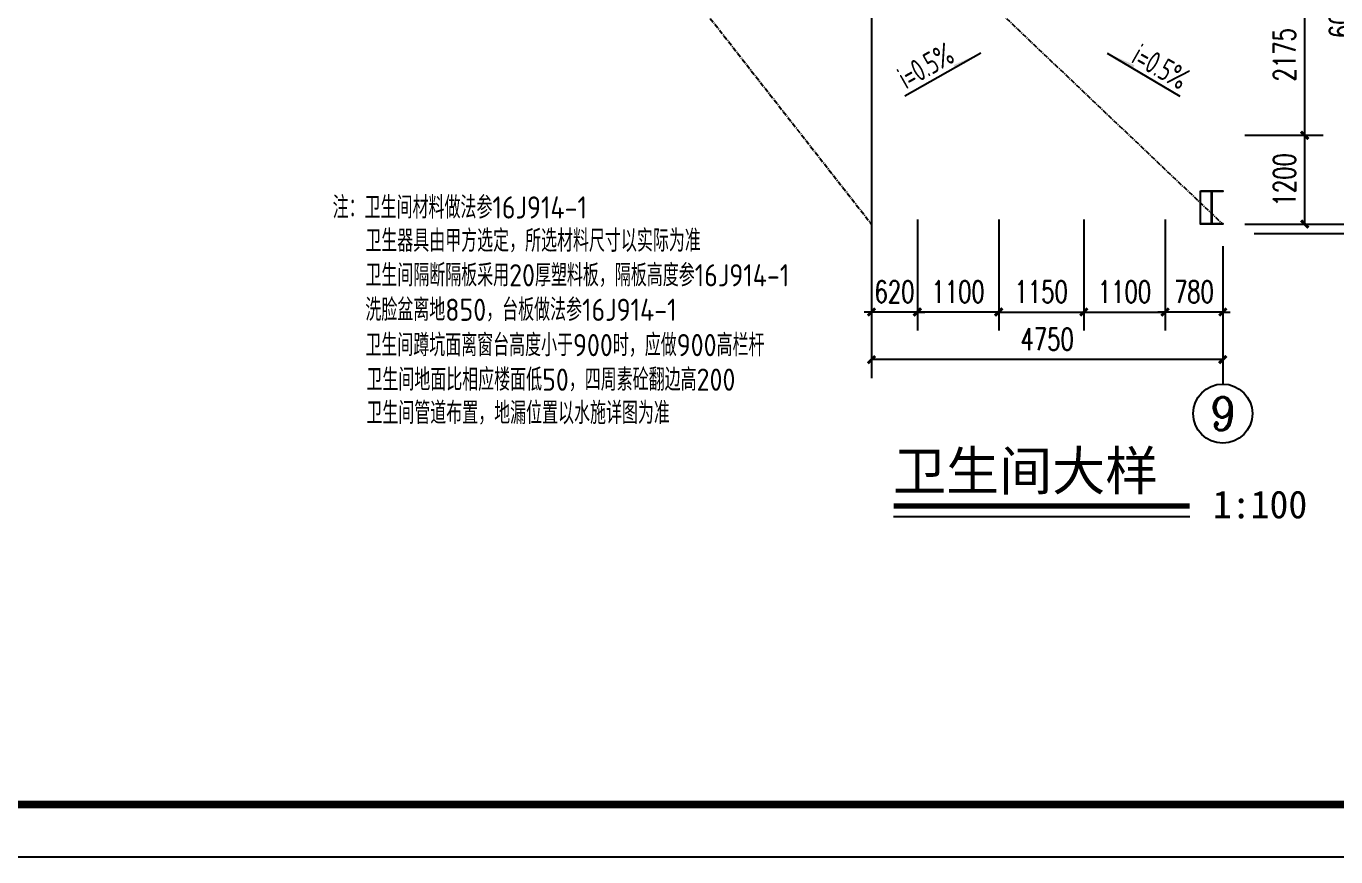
# Model space of a CAD drawing. Extents: x 180850 to 1399066, y 113487 to 334416.
# Drawn here: x 494922 to 530338, y 232984 to 255431 of the extents above; entities that cross this region are included whole.
import ezdxf
from ezdxf.enums import TextEntityAlignment as Align

# ---------------------------------------------------------------- set-up
doc = ezdxf.new("R2010")
doc.units = 0
doc.header["$LTSCALE"] = 1000
doc.linetypes.add('0$0$CENTERX2', pattern=[4, 2.5, -0.5, 0.5, -0.5])
doc.linetypes.add('207', pattern=[0])
for name, color, linetype in [('AXIS', 3, 'Continuous'), ('AXIS_TEXT', 7, 'Continuous'), ('DIM_SYMB', 3, 'Continuous'), ('DOTE', 1, 'Continuous'), ('GZ', 50, 'Continuous'), ('PUB_DWGN', 7, 'Continuous'), ('PUB_SYMB', 3, 'Continuous'), ('PUB_SYMB_TEXT', 7, 'Continuous'), ('PUB_TEXT', 7, 'Continuous'), ('PUB_TITLE', 4, 'Continuous')]:
    doc.layers.add(name, color=color, linetype=linetype)
doc.styles.add('-GBCBIGGBENOR', font='GBENOR.shx', dxfattribs={"bigfont": 'GBCBIG.shx'})
doc.styles.add('_TCH_AXIS', font='COMPLEX', dxfattribs={"bigfont": 'GBCBIG'})
doc.styles.add('_TCH_DIM_T3', font='SIMPLEX', dxfattribs={"width": 0.705882, "bigfont": 'GBCBIG'})
doc.styles.add('HZH', font='simhei.ttf')
doc.dimstyles.new('TCH-200-2', dxfattribs={"dimtxt": 595, "dimasz": 200, "dimexe": 500, "dimexo": 600, "dimgap": 252.5, "dimtad": 1, "dimdec": 0, "dimlfac": 0.5, "dimzin": 0, "dimdsep": 46, "dimtxsty": '_TCH_DIM_T3', "dimblk": 'ARCHTICK', "dimcen": 0.09, "dimclrd": 124, "dimclre": 124, "dimclrt": 7, "dimazin": 2, "dimtfac": 1, "dimtdec": 0, "dimtix": 1, "dimtmove": 2, "dimatfit": 3, "dimfxl": 1, "dimtolj": 1, "dimtzin": 0, "dimarcsym": 0})

# ---------------------------------------------------------------- blocks, each defined once
blk = doc.blocks.new('_ArchTick')
at = {"color": 0, "linetype": 'ByBlock', "const_width": 0.4}
blk.add_lwpolyline([(-0.5, -0.5), (0.5, 0.5)], dxfattribs=at)
blk = doc.blocks.new('*D1860')
at = {"color": 124, "lineweight": -2, "transparency": 16777216}
for p, q in [((521222, 250207), (521222, 247206)), ((523523, 250207), (523523, 247206)), ((521222, 247706), (523523, 247706))]:
    blk.add_line(p, q, dxfattribs=at)
at = {"layer": 'Defpoints', "color": 0, "transparency": 16777216}
for p in [(521222, 250807), (523523, 250807), (523523, 247706)]:
    blk.add_point(p, dxfattribs=at)
at = {"color": 124, "lineweight": -2, "transparency": 16777216, "xscale": 200, "yscale": 200, "zscale": 200, "rotation": 180}
blk.add_blockref('_ArchTick', (521222, 247706), dxfattribs=at)
at = {"color": 124, "lineweight": -2, "transparency": 16777216, "xscale": 200, "yscale": 200, "zscale": 200}
blk.add_blockref('_ArchTick', (523523, 247706), dxfattribs=at)
at = {"color": 7, "transparency": 16777216, "insert": (522373, 248256), "char_height": 595, "attachment_point": 5, "style": '_TCH_DIM_T3'}
blk.add_mtext('\\A1;1150', dxfattribs=at)
blk = doc.blocks.new('*D1861')
at = {"color": 124, "lineweight": -2, "transparency": 16777216}
for p, q in [((519022, 250207), (519022, 247206)), ((521222, 250207), (521222, 247206)), ((521222, 247706), (519022, 247706))]:
    blk.add_line(p, q, dxfattribs=at)
at = {"layer": 'Defpoints', "color": 0, "transparency": 16777216}
for p in [(519022, 250807, 0), (521222, 250807), (519022, 247706)]:
    blk.add_point(p, dxfattribs=at)
at = {"color": 124, "lineweight": -2, "transparency": 16777216, "xscale": 200, "yscale": 200, "zscale": 200, "rotation": 180}
blk.add_blockref('_ArchTick', (519022, 247706), dxfattribs=at)
at = {"color": 124, "lineweight": -2, "transparency": 16777216, "xscale": 200, "yscale": 200, "zscale": 200}
blk.add_blockref('_ArchTick', (521222, 247706), dxfattribs=at)
at = {"color": 7, "transparency": 16777216, "insert": (520122, 248256), "char_height": 595, "attachment_point": 5, "style": '_TCH_DIM_T3'}
blk.add_mtext('\\A1;1100', dxfattribs=at)
blk = doc.blocks.new('*D1862')
at = {"color": 124, "lineweight": -2, "transparency": 16777216}
for p, q in [((517782, 250207), (517782, 247206)), ((519022, 250207), (519022, 247206)), ((517782, 247706), (517582, 247706)), ((519022, 247706), (517782, 247706)), ((519022, 247706), (519222, 247706))]:
    blk.add_line(p, q, dxfattribs=at)
at = {"layer": 'Defpoints', "color": 0, "transparency": 16777216}
for p in [(517782, 250807), (519022, 250807, 0), (517782, 247706)]:
    blk.add_point(p, dxfattribs=at)
at = {"color": 124, "lineweight": -2, "transparency": 16777216, "xscale": 200, "yscale": 200, "zscale": 200}
blk.add_blockref('_ArchTick', (517782, 247706), dxfattribs=at)
at = {"color": 124, "lineweight": -2, "transparency": 16777216, "xscale": 200, "yscale": 200, "zscale": 200, "rotation": 180}
blk.add_blockref('_ArchTick', (519022, 247706), dxfattribs=at)
at = {"color": 7, "transparency": 16777216, "insert": (518402, 248256), "char_height": 595, "attachment_point": 5, "style": '_TCH_DIM_T3'}
blk.add_mtext('\\A1;620', dxfattribs=at)
blk = doc.blocks.new('*D1863')
at = {"color": 124, "lineweight": -2, "transparency": 16777216}
for p, q in [((527881, 252482), (529998, 252482)), ((529498, 250082), (529498, 252482)), ((527881, 250082), (529998, 250082))]:
    blk.add_line(p, q, dxfattribs=at)
at = {"layer": 'Defpoints', "color": 0, "transparency": 16777216}
for p in [(527281, 252482), (529498, 252482), (527281, 250082)]:
    blk.add_point(p, dxfattribs=at)
at = {"color": 124, "lineweight": -2, "transparency": 16777216, "xscale": 200, "yscale": 200, "zscale": 200}
for p, rotation in [((529498, 252482), 90), ((529498, 250082), 270)]:
    blk.add_blockref('_ArchTick', p, dxfattribs=dict(at, rotation=rotation))
at = {"color": 7, "transparency": 16777216, "insert": (528948, 251282), "char_height": 595, "attachment_point": 5, "rotation": 90, "style": '_TCH_DIM_T3'}
blk.add_mtext('\\A1;1200', dxfattribs=at)
blk = doc.blocks.new('*D1864')
at = {"color": 124, "lineweight": -2, "transparency": 16777216}
for p, q in [((527881, 256832), (529998, 256832)), ((529498, 252482), (529498, 256832)), ((527881, 252482), (529998, 252482))]:
    blk.add_line(p, q, dxfattribs=at)
at = {"layer": 'Defpoints', "color": 0, "transparency": 16777216}
for p in [(527281, 256832), (529498, 256832), (527281, 252482)]:
    blk.add_point(p, dxfattribs=at)
at = {"color": 124, "lineweight": -2, "transparency": 16777216, "xscale": 200, "yscale": 200, "zscale": 200}
for p, rotation in [((529498, 256832), 90), ((529498, 252482), 270)]:
    blk.add_blockref('_ArchTick', p, dxfattribs=dict(at, rotation=rotation))
at = {"color": 7, "transparency": 16777216, "insert": (528948, 254657), "char_height": 595, "attachment_point": 5, "rotation": 90, "style": '_TCH_DIM_T3'}
blk.add_mtext('\\A1;2175', dxfattribs=at)
blk = doc.blocks.new('*D1866')
at = {"color": 124, "lineweight": -2, "transparency": 16777216}
for p, q in [((528131, 261832), (531516, 261832)), ((531016, 249832), (531016, 261832)), ((528131, 249832), (531516, 249832))]:
    blk.add_line(p, q, dxfattribs=at)
at = {"layer": 'Defpoints', "color": 0, "transparency": 16777216}
for p in [(527531, 261832), (531016, 261832), (527531, 249832)]:
    blk.add_point(p, dxfattribs=at)
at = {"color": 124, "lineweight": -2, "transparency": 16777216, "xscale": 200, "yscale": 200, "zscale": 200}
for p, rotation in [((531016, 261832), 90), ((531016, 249832), 270)]:
    blk.add_blockref('_ArchTick', p, dxfattribs=dict(at, rotation=rotation))
at = {"color": 7, "transparency": 16777216, "insert": (530466, 255832), "char_height": 595, "attachment_point": 5, "rotation": 90, "style": '_TCH_DIM_T3'}
blk.add_mtext('\\A1;6000', dxfattribs=at)
blk = doc.blocks.new('*D1867')
at = {"color": 124, "lineweight": -2, "transparency": 16777216}
for p, q in [((527282, 249482), (527282, 245921)), ((517782, 249232), (517782, 245921)), ((527282, 246421), (517782, 246421))]:
    blk.add_line(p, q, dxfattribs=at)
at = {"layer": 'Defpoints', "color": 0, "transparency": 16777216}
for p in [(527282, 250082), (517782, 249832), (517782, 246421)]:
    blk.add_point(p, dxfattribs=at)
at = {"color": 124, "lineweight": -2, "transparency": 16777216, "xscale": 200, "yscale": 200, "zscale": 200, "rotation": 180}
blk.add_blockref('_ArchTick', (517782, 246421), dxfattribs=at)
at = {"color": 124, "lineweight": -2, "transparency": 16777216, "xscale": 200, "yscale": 200, "zscale": 200}
blk.add_blockref('_ArchTick', (527282, 246421), dxfattribs=at)
at = {"color": 7, "transparency": 16777216, "insert": (522532, 246971), "char_height": 595, "attachment_point": 5, "style": '_TCH_DIM_T3'}
blk.add_mtext('\\A1;4750', dxfattribs=at)
blk = doc.blocks.new('*D1871')
at = {"color": 124, "lineweight": -2, "transparency": 16777216}
for p, q in [((523523, 250207), (523523, 247206)), ((525722, 250207), (525722, 247206)), ((523523, 247706), (525722, 247706))]:
    blk.add_line(p, q, dxfattribs=at)
at = {"layer": 'Defpoints', "color": 0, "transparency": 16777216}
for p in [(523523, 250807), (525722, 250807), (525722, 247706)]:
    blk.add_point(p, dxfattribs=at)
at = {"color": 124, "lineweight": -2, "transparency": 16777216, "xscale": 200, "yscale": 200, "zscale": 200, "rotation": 180}
blk.add_blockref('_ArchTick', (523523, 247706), dxfattribs=at)
at = {"color": 124, "lineweight": -2, "transparency": 16777216, "xscale": 200, "yscale": 200, "zscale": 200}
blk.add_blockref('_ArchTick', (525722, 247706), dxfattribs=at)
at = {"color": 7, "transparency": 16777216, "insert": (524623, 248256), "char_height": 595, "attachment_point": 5, "style": '_TCH_DIM_T3'}
blk.add_mtext('\\A1;1100', dxfattribs=at)
blk = doc.blocks.new('*D1872')
at = {"color": 124, "lineweight": -2, "transparency": 16777216}
for p, q in [((525723, 250207), (525723, 247206)), ((527282, 249482), (527282, 247206)), ((525723, 247706), (525523, 247706)), ((527282, 247706), (525723, 247706)), ((527282, 247706), (527482, 247706))]:
    blk.add_line(p, q, dxfattribs=at)
at = {"layer": 'Defpoints', "color": 0, "transparency": 16777216}
for p in [(525723, 250807), (527282, 250082), (525723, 247706)]:
    blk.add_point(p, dxfattribs=at)
at = {"color": 124, "lineweight": -2, "transparency": 16777216, "xscale": 200, "yscale": 200, "zscale": 200}
blk.add_blockref('_ArchTick', (525723, 247706), dxfattribs=at)
at = {"color": 124, "lineweight": -2, "transparency": 16777216, "xscale": 200, "yscale": 200, "zscale": 200, "rotation": 180}
blk.add_blockref('_ArchTick', (527282, 247706), dxfattribs=at)
at = {"color": 7, "transparency": 16777216, "insert": (526503, 248256), "char_height": 595, "attachment_point": 5, "style": '_TCH_DIM_T3'}
blk.add_mtext('\\A1;780', dxfattribs=at)
blk = doc.blocks.new('_arrow2')
blk.add_solid([(0, 0), (-1, 0), (-1, -0.1)])

msp = doc.modelspace()

# ---------------------------------------------------------------- linework, layer by layer
for p, q in [((526681.01, 250082.13), (526681.01, 250982.13)), ((526681.01, 250982.13), (527281.01, 250982.13))]:
    msp.add_line(p, q)
at = {"layer": 'AXIS'}
for p, q in [((529261.99, 250082.13), (531557.65, 250082.13)), ((527281.01, 249366.58), (527281.01, 245760.93))]:
    msp.add_line(p, q, dxfattribs=at)
msp.add_circle((527281.01, 244960.93), 800, dxfattribs=at)
at = {"layer": 'DIM_SYMB', "const_width": 140}
msp.add_lwpolyline([(518377.02, 242461.97), (526387.23, 242461.97)], dxfattribs=at)
at = {"layer": 'DIM_SYMB'}
msp.add_lwpolyline([(518377.02, 242181.97), (526387.23, 242181.97)], dxfattribs=at)
at = {"layer": 'DOTE', "color": 8, "linetype": '0$0$CENTERX2', "ltscale": 0.05}
for p, q in [((503919, 267761.44), (517781.81, 250082.13)), ((508669, 267761.44), (527281.01, 250082.13))]:
    msp.add_line(p, q, dxfattribs=at)
at = {"layer": 'DOTE'}
msp.add_line((517781.81, 261829.87), (517781.81, 249215.3), dxfattribs=at)
at = {"layer": 'GZ'}
msp.add_lwpolyline([(526681.01, 250982.13), (527281.01, 250982.13), (527281.01, 250962.13), (526994.71, 250962.13), (526987.01, 250952.13), (526987.01, 250111.43), (526994.71, 250102.13), (527281.01, 250102.13), (527281.01, 250082.13), (526681.01, 250082.13), (526681.01, 250102.13), (526967.01, 250102.13), (526975.01, 250111.11), (526975.01, 250952.13), (526967.01, 250962.13), (526681.01, 250962.13), (526681.01, 250982.13)], close=True, dxfattribs=at)
at = {"layer": 'PUB_SYMB', "linetype": '207', "ltscale": 0.5}
for p, q in [((520734.29, 254704.59), (518685.31, 253539.11)), ((524159.33, 254704.59), (526117.51, 253539.11))]:
    msp.add_line(p, q, dxfattribs=at)
at = {"layer": 'PUB_TITLE'}
msp.add_lwpolyline([(429757.15, 232984.16), (548557.15, 232984.16), (548557.15, 316984.16), (429757.15, 316984.16)], close=True, dxfattribs=at)
at = {"layer": 'PUB_TITLE', "const_width": 212.12}
msp.add_lwpolyline([(432577.47, 234398.34), (432577.47, 315569.98), (546557.15, 315569.98), (546557.15, 234398.34)], close=True, dxfattribs=at)

# ---------------------------------------------------------------- block references
at = {"layer": 'PUB_SYMB', "linetype": '207', "ltscale": 0.5, "yscale": 799.999999996773, "zscale": 799.999999996773}
for p, xscale, rotation in [((520734.29, 254704.59), -799.999999996773, 209.6314486434596), ((524159.33, 254704.59), 799.999999996773, 150.3685513451541)]:
    msp.add_blockref('_arrow2', p, dxfattribs=dict(at, xscale=xscale, rotation=rotation))

# ---------------------------------------------------------------- texts
at = {"layer": 'AXIS_TEXT', "style": '_TCH_AXIS', "width": 1.142857}
msp.add_text('9', height=890.88, dxfattribs=at).set_placement((526941.62, 244515.49), (527620.39, 244515.49), align=Align.FIT)
at = {"layer": 'PUB_DWGN', "style": '-GBCBIGGBENOR'}
for s, p in [('注：卫生间材料做法参16J914-1', (503210.54, 250233.11)), ('卫生器具由甲方选定，所选材料尺寸以实际为准', (504094.16, 249333.39)), ('卫生间隔断隔板采用20厚塑料板，隔板高度参16J914-1', (504094.16, 248400.31)), ('洗脸盆离地850，台板做法参16J914-1', (504094.16, 247467.22)), ('卫生间蹲坑面离窗台高度小于900时，应做900高栏杆', (504094.16, 246512.13)), ('卫生间地面比相应楼面低50，四周素砼翻边高200', (504121.73, 245579.05)), ('卫生间管道布置，地漏位置以水施详图为准', (504121.73, 244678.26))]:
    msp.add_text(s, height=600, dxfattribs=at).set_placement(p)
at = {"layer": 'PUB_SYMB_TEXT', "linetype": '207', "ltscale": 0.5, "style": '-GBCBIGGBENOR', "width": 0.8}
for rotation, p in [(29.631449, (518711.88, 253713.64)), (330.368551, (524769.71, 254465.15))]:
    msp.add_text('i=0.5%', height=600, rotation=rotation, dxfattribs=at).set_placement(p)
at = {"layer": 'PUB_TEXT', "style": 'HZH'}
for s, height, p in [('卫生间大样', 1051.477, (518365.41, 242889.65)), ('1:100', 751.055, (527011.72, 242131.15))]:
    msp.add_text(s, height=height, dxfattribs=at).set_placement(p)

# ---------------------------------------------------------------- dimensions: what is measured, and where the dimension line sits
for base, p1, p2, angle, picture, middle in [((531016.06, 261832.13), (527531.01, 249832.13), (527531.01, 261832.13), 90, '*D1866', (530466.06, 255832.13)), ((529497.68, 256832.13), (527281.01, 252482.13), (527281.01, 256832.13), 90, '*D1864', (528947.68, 254657.13)), ((529497.68, 252482.13), (527281.01, 250082.13), (527281.01, 252482.13), 90, '*D1863', (528947.68, 251282.13)), ((517781.81, 247705.79), (519021.58, 250807.13, 0), (517781.81, 250807.13), 180, '*D1862', (518401.69, 248255.79)), ((519021.58, 247705.79), (521222.19, 250807.13), (519021.58, 250807.13, 0), 180, '*D1861', (520121.88, 248255.79)), ((523522.97, 247705.79), (521222.19, 250807.13), (523522.97, 250807.13), 180, '*D1860', (522372.58, 248255.79)), ((525723.18, 247705.79), (527282.3, 250082.13), (525723.18, 250807.13), 180, '*D1872', (526502.74, 248255.79))]:
    dim = msp.add_linear_dim(base=base, p1=p1, p2=p2, angle=angle, dimstyle='TCH-200-2')
    dim.commit()
    dim.dimension.update_dxf_attribs({"geometry": picture, "text_midpoint": middle})
for base, p1, p2, picture, middle in [((525722.18, 247705.79), (523522.97, 250807.13), (525722.18, 250807.13), '*D1871', (524622.57, 248255.79)), ((517781.81, 246421), (527282.01, 250082.13), (517781.81, 249832.13), '*D1867', (522531.91, 246971))]:
    dim = msp.add_linear_dim(base=base, p1=p1, p2=p2, dimstyle='TCH-200-2')
    dim.commit()
    dim.dimension.update_dxf_attribs({"geometry": picture, "text_midpoint": middle})

doc.saveas('drawing.dxf')
